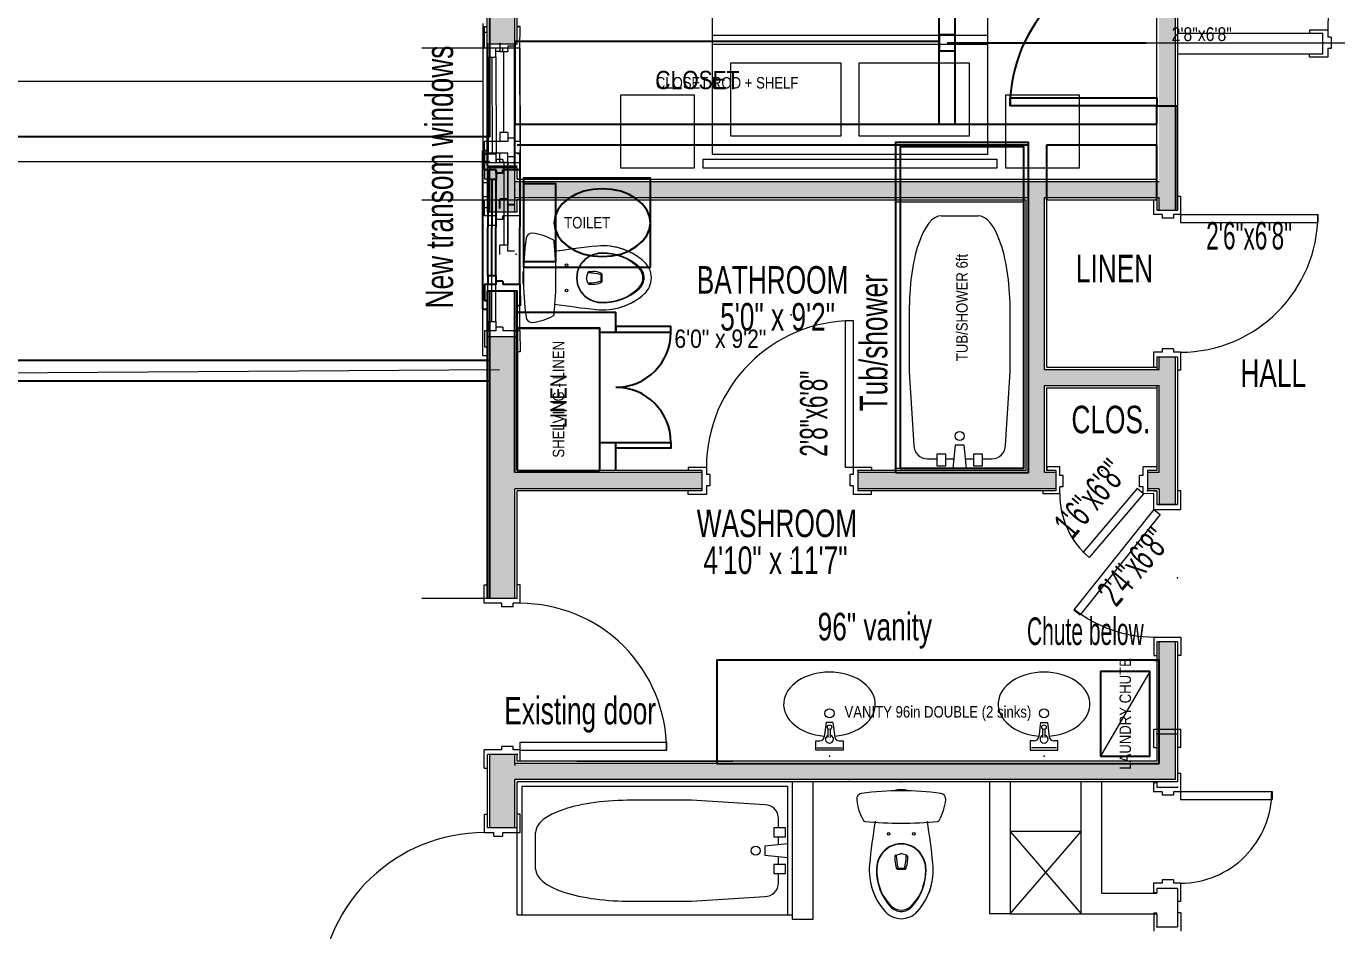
# Model space of a CAD drawing. Extents: x -864 to 864, y -576 to 576.
# Drawn here: x -292.4 to -6.5, y -123.5 to 73.7 of the extents above; entities that cross this region are included whole.
import ezdxf
from ezdxf.enums import TextEntityAlignment as Align

# ---------------------------------------------------------------- set-up
doc = ezdxf.new("R2010")
doc.units = 0
doc.header["$MEASUREMENT"] = 0
for name, color, linetype in [('1.2BEAM-FLUSH', 7, 'Continuous'), ('1.2CASEWORK', 30, 'Continuous'), ('1.2COLUMNS', 6, 'Continuous'), ('1.2DEMO', 3, 'Continuous'), ('1.2DOORS', 1, 'Continuous'), ('1.2FILL', 7, 'Continuous'), ('1.2FIXTURES', 5, 'Continuous'), ('1.2FLOOR-LEVELS', 30, 'Continuous'), ('1.2NOTES', 3, 'Continuous'), ('1.2OBJNAMES', 2, 'Continuous'), ('1.2REV2-REMOVED', 8, 'Continuous'), ('1.2RMNAMES', 3, 'Continuous'), ('1.2ROOF', 8, 'Continuous'), ('1.2WALLS', 1, 'Continuous'), ('1.2WINDOWS', 3, 'Continuous')]:
    doc.layers.add(name, color=color, linetype=linetype)
doc.styles.add('DCADTXTSTYLE1', font='ARIAL NARROW')
doc.styles.add('DCADTXTSTYLE27', font='ARIAL NARROW')
doc.styles.add('DCADTXTSTYLE31', font='ARIAL NARROW')
doc.styles.add('DCADTXTSTYLE44', font='ARIAL NARROW')
doc.styles.add('DCADTXTSTYLE52', font='ARIAL NARROW')
doc.styles.add('DCADTXTSTYLE55', font='ARIAL NARROW')
doc.styles.add('DCADTXTSTYLE59', font='ARIAL NARROW')
doc.styles.add('DCADTXTSTYLE61', font='ARIAL NARROW')
doc.styles.add('DCADTXTSTYLE62', font='ARIAL NARROW')
doc.styles.add('DCADTXTSTYLE63', font='ARIAL NARROW')
doc.styles.add('DCADTXTSTYLE64', font='ARIAL NARROW')
doc.styles.add('DCADTXTSTYLE65', font='ARIAL NARROW')
doc.styles.add('DCADTXTSTYLE66', font='ARIAL NARROW')
doc.styles.add('DCADTXTSTYLE67', font='ARIAL NARROW')
doc.styles.add('DCADTXTSTYLE68', font='ARIAL NARROW')
doc.styles.add('DCADTXTSTYLE69', font='ARIAL NARROW')
doc.styles.add('DCADTXTSTYLE75', font='ARIAL NARROW')

msp = doc.modelspace()

# ---------------------------------------------------------------- hatches: boundary and pattern name
at = {"layer": '1.2FILL', "linetype": 'Continuous', "lineweight": 0, "ltscale": 12}
for points in [[(-41.8, 71.72), (-41.8, 79.11), (-185.8, 82.97), (-185.8, 145.22), (-191.3, 145.22), (-191.33, 69.84), (-185.83, 69.84), (-185.8, 79.11), (-191.3, 79.11), (-191.3, 83.44), (-185.8, 83.44), (-185.8, 82.97), (-45.3, 79.11), (-45.3, 39.9), (-41.8, 39.9), (-41.8, -4.6), (-45.3, -4.6), (-45.3, -23.6), (-41.8, -23.6), (-41.8, 68.22), (-41.8, 71.72)], [(-185.8, 39.9), (-185.8, 42.93), (-191.3, 42.82), (-191.3, 33.22), (-185.8, 33.22), (-185.8, 36.4), (-73.8, 36.4), (-73.8, -23.6), (-111.03, -23.6), (-111.03, -27.1), (-67.8, -27.1), (-67.8, -23.6), (-70.3, -23.6), (-70.3, -4.6), (-45.3, -4.6), (-41.8, -4.6), (-41.8, 1.65), (-45.3, 1.65), (-45.3, -1.1), (-70.3, -1.1), (-70.3, 36.4), (-45.3, 36.4), (-45.3, 33.65), (-41.8, 33.65), (-41.8, 39.9), (-45.3, 39.9)], [(-185.8, 0.55), (-185.8, 5.98), (-191.3, 5.98), (-191.3, 0.55)], [(-145.03, -27.1), (-145.03, -23.6), (-185.8, -23.6), (-185.8, -27.1)]]:
    msp.add_hatch(color=7, dxfattribs=at).paths.add_polyline_path(points, flags=0)
at = {"layer": '1.2FILL', "linetype": 'Continuous', "lineweight": 0, "ltscale": 8}
for points in [[(-184.05, 9.23), (-184.05, 5.73)], [(-185.8, -87.03), (-185.8, 0.55), (-191.3, 0.55), (-191.3, -3.24), (-191.3, -51.03), (-185.8, -51.03), (-185.8, -85.03), (-191.3, -85.03), (-191.3, -201.72), (-191.3, -286.28), (-174.8, -286.28), (-174.8, -280.78), (-185.8, -280.78), (-185.8, -256.78), (-185.8, -159.78), (-136, -159.78), (-136, -156.28), (-185.8, -156.28), (-185.8, -143.78), (-191.3, -143.78), (-191.3, -96.27), (-185.8, -96.27), (-185.8, -90.53), (-122.3, -90.53), (-118.8, -90.53), (-81.8, -90.53), (-78.3, -90.53), (-61.8, -90.53), (-61.8, -90.53), (-58.3, -90.53), (-58.3, -87.03), (-45.8, -87.03), (-58.3, -87.03), (-58.3, -90.53), (-45.3, -90.53), (-45.3, -90.53), (-41.8, -90.53), (-41.8, -80.51), (-45.3, -80.51), (-45.3, -87.03), (-132.84, -87.03), (-132.84, -90.53), (-132.84, -87.03)], [(-41.8, -23.6), (-45.3, -23.6), (-47.8, -23.6), (-47.8, -27.1), (-45.3, -27.06), (-45.3, -30.53), (-41.8, -30.53)], [(-41.8, -60.52), (-45.3, -60.52), (-45.3, -80.51), (-41.8, -80.51)], [(-191.3, -96.27), (-185.8, -96.27), (-185.8, -101.03), (-191.3, -101.03)]]:
    msp.add_hatch(color=7, dxfattribs=at).paths.add_polyline_path(points, flags=0)

# ---------------------------------------------------------------- linework, layer by layer
at = {"layer": '1.2BEAM-FLUSH', "color": 7, "linetype": 'Continuous', "lineweight": 0, "ltscale": 12}
msp.add_line((-48.14, 70.11), (98.78, 70.11), dxfattribs=at)
at = {"layer": '1.2BEAM-FLUSH'}
msp.add_lwpolyline([(-91.5, 70.1), (-48.1, 70.1)], dxfattribs=at)
at = {"layer": '1.2CASEWORK', "color": 7, "linetype": 'Continuous', "lineweight": 0, "ltscale": 4}
msp.add_line((-47.3, -66.99), (-58.08, -85.43), dxfattribs=at)
at = {"layer": '1.2CASEWORK'}
for points in [[(-185.8, 52.4), (-93.25, 52.4), (-93.25, 70.4), (-185.8, 70.4)], [(-185.3, -23.1), (-167.3, -23.1), (-167.3, 7.9), (-185.3, 7.9)]]:
    msp.add_lwpolyline(points, close=True, dxfattribs=at)
at = {"layer": '1.2CASEWORK', "color": 7, "linetype": 'Continuous', "lineweight": 0, "ltscale": 4}
msp.add_lwpolyline([(-58.08, -85.43), (-47.3, -85.43), (-47.3, -66.99), (-58.08, -66.99)], close=True, dxfattribs=at)
at = {"layer": '1.2COLUMNS'}
msp.add_lwpolyline([(-93.25, 68.35), (-89.75, 68.35), (-89.75, 71.85), (-93.25, 71.85)], close=True, dxfattribs=at)
at = {"layer": '1.2DEMO', "color": 11, "linetype": 'Continuous', "lineweight": 0, "ltscale": 2}
for p, q in [((-41.3, 72.22), (-9.59, 72.22)), ((-8.53, 72.85), (-12.53, 72.85)), ((-12.53, 72.85), (-12.53, 72.22)), ((-9.59, 67.72), (-9.59, 72.22)), ((-8.53, 72.85), (-8.53, 71.35)), ((-7.78, 71.35), (-8.53, 71.35)), ((-8.53, 68.85), (-8.53, 66.97)), ((-7.78, 68.85), (-8.53, 68.85)), ((-7.78, 71.35), (-7.78, 68.85)), ((-41.3, 67.72), (-9.59, 67.72)), ((-12.53, 66.97), (-12.53, 67.6)), ((-8.53, 66.97), (-12.53, 66.97)), ((-45.8, 1.65), (-45.8, -1.1)), ((-41.3, 1.65), (-41.3, -30.53)), ((-45.8, -4.6), (-45.8, -23.1)), ((-46.42, -27.6), (-45.8, -27.6)), ((-45.8, -27.6), (-45.8, -30.53)), ((-45.8, -30.53), (-41.3, -30.53)), ((-46.42, -83.53), (-46.42, -79.53)), ((-46.42, -79.53), (-40.55, -79.53)), ((-40.55, -83.53), (-40.55, -79.53)), ((-45.8, -80.53), (-41.3, -80.53)), ((-46.42, -83.53), (-45.8, -83.53)), ((-40.55, -83.53), (-41.17, -83.53)), ((-172.3, -86.53), (-138.3, -86.53)), ((-125.3, -91.03), (-185.3, -91.03)), ((-185.3, -101.03), (-185.3, -91.03)), ((-125.3, -91.03), (-125.3, -121.03)), ((-125.3, -91.03), (-125.3, -120.03)), ((-120.8, -91.03), (-120.8, -121.03)), ((-82.3, -91.03), (-82.3, -119.81)), ((-77.8, -91.03), (-77.8, -119.81)), ((-62.3, -119.81), (-62.3, -91.03)), ((-57.8, -115.31), (-57.8, -91.03)), ((-46.55, -91.17), (-46.55, -93.17)), ((-46.55, -91.17), (-45.92, -91.17)), ((-45.8, -91.03), (-45.8, -92.17)), ((-40.67, -89.17), (-41.3, -89.17)), ((-40.67, -89.17), (-40.67, -93.17)), ((-126.3, -92.03), (-184.3, -92.03)), ((-184.3, -92.03), (-184.3, -120.03)), ((-126.3, -120.03), (-126.3, -92.03)), ((-44.67, -93.17), (-46.55, -93.17)), ((-45.8, -92.17), (-41.3, -92.17)), ((-44.67, -93.17), (-44.67, -93.92)), ((-42.17, -93.92), (-44.67, -93.92)), ((-40.67, -93.17), (-42.17, -93.17)), ((-42.17, -93.17), (-42.17, -93.92)), ((-40.67, -93.11), (-20.67, -93.11)), ((-40.67, -93.11), (-40.67, -94.86)), ((-20.67, -93.11), (-20.67, -94.86)), ((-147.3, -95.03), (-160.3, -95.03)), ((-131.3, -96.03), (-147.3, -95.03)), ((-40.67, -94.86), (-20.67, -94.86)), ((-128.3, -101.03), (-128.3, -99.03)), ((-185.3, -120.03), (-185.3, -101.03)), ((-181.3, -110.03), (-181.3, -102.03)), ((-126.8, -101.03), (-129.3, -101.03)), ((-129.3, -101.03), (-129.3, -103.03)), ((-126.8, -103.03), (-126.8, -101.03)), ((-62.3, -101.81), (-77.8, -101.81)), ((-77.8, -101.81), (-77.79, -119.81)), ((-77.8, -101.81), (-62.3, -119.81)), ((-77.79, -119.81), (-62.3, -101.81)), ((-62.3, -119.81), (-62.3, -101.81)), ((-126.3, -104.53), (-131.3, -105.03)), ((-131.3, -105.03), (-131.3, -107.03)), ((-129.3, -103.03), (-126.8, -103.03)), ((-128.3, -104.73), (-128.3, -103.03)), ((-131.3, -107.03), (-126.3, -107.53)), ((-128.3, -109.03), (-128.3, -107.33)), ((-102.93, -107.27), (-102.93, -108.14)), ((-102.69, -106.97), (-101.7, -106.7)), ((-100.4, -106.97), (-101.4, -106.7)), ((-100.17, -107.27), (-100.17, -108.14)), ((-126.8, -109.03), (-129.3, -109.03)), ((-129.3, -109.03), (-129.3, -111.03)), ((-129.3, -111.03), (-126.8, -111.03)), ((-128.3, -113.03), (-128.3, -111.03)), ((-126.8, -111.03), (-126.8, -109.03)), ((-102.4, -110.03), (-100.69, -110.03)), ((-102.25, -109.83), (-100.85, -109.83)), ((-46.55, -113.11), (-46.55, -115.11)), ((-44.67, -113.11), (-46.55, -113.11)), ((-45.8, -114.17), (-41.3, -114.17)), ((-45.8, -114.17), (-45.8, -115.31)), ((-44.67, -112.36), (-44.67, -113.11)), ((-42.17, -112.36), (-44.67, -112.36)), ((-42.17, -112.36), (-42.17, -113.11)), ((-40.67, -113.11), (-42.17, -113.11)), ((-41.3, -114.17), (-41.3, -122.59)), ((-40.67, -113.11), (-40.67, -117.11)), ((-160.3, -117.03), (-147.3, -117.03)), ((-147.3, -117.03), (-131.3, -116.03)), ((-57.8, -115.31), (-45.8, -115.31)), ((-46.55, -115.11), (-45.92, -115.11)), ((-40.67, -117.11), (-41.3, -117.11)), ((-185.3, -120.03), (-125.3, -120.03)), ((-77.8, -119.81), (-82.3, -119.81)), ((-77.8, -119.81), (-62.3, -119.81)), ((-62.3, -119.81), (-45.8, -119.81)), ((-46.42, -119.59), (-46.42, -123.59)), ((-46.42, -119.59), (-45.8, -119.59)), ((-45.8, -119.81), (-45.8, -122.59)), ((-40.55, -119.59), (-41.17, -119.59)), ((-40.55, -119.59), (-40.55, -123.59)), ((-120.8, -121.03), (-125.3, -121.03)), ((-45.8, -122.59), (-41.3, -122.59))]:
    msp.add_line(p, q, dxfattribs=at)
for centre, radius in [((-104.3, -102.35), 0.276), ((-104.3, -102.35), 0.276), ((-98.79, -102.35), 0.276), ((-98.79, -102.35), 0.276), ((-133.3, -106.03), 1)]:
    msp.add_circle(centre, radius, dxfattribs=at)
for centre, radius, start, end in [((23.41, 72.85), 31.94, 89.8972, 180), ((-110.01, -94.78), 1.26, 97.8817, 186.4559), ((-101.55, -155.93), 62.99, 82.1189, 97.8811), ((-102.24, -94.75), 1.97, 90.5161, 114.1097), ((-101.55, -171.25), 78.47, 89.4839, 90.5161), ((-100.86, -94.75), 1.97, 65.8903, 89.4839), ((-93.08, -94.78), 1.26, 353.5441, 442.1201), ((-40.68, -93.15), 19.95, 270.0309, 360.1336), ((-131.3, -99.03), 3, 0, 90), ((-99.53, -93.6), 11.81, 186.4554, 209.4775), ((-103.57, -93.6), 11.81, 330.5225, 353.5446), ((-109.43, -99.2), 0.433, 209.4781, 264.2189), ((-99.53, -93.6), 11.81, 209.4775, 210.5707), ((-101.55, -21.29), 78.74, 264.0592, 264.2206), ((-101.55, -21.29), 78.74, 264.2206, 270), ((87.28, -129.73), 196.85, 171.2017, 173.9763), ((-101.55, -21.29), 78.74, 270, 275.7794), ((-290.37, -129.73), 196.85, 6.1133, 8.7983), ((-93.66, -99.2), 0.433, 275.7811, 330.5219), ((-101.55, -21.29), 78.74, 275.7794, 275.9408), ((-103.57, -93.6), 11.81, 329.4293, 330.5225), ((-101.55, -109.83), 5.32, 33.5054, 146.4946), ((-101.55, -109.83), 5.24, 33.5054, 146.4946), ((-101.06, -110.16), 5.91, 146.4946, 179.4488), ((-101.06, -110.16), 5.83, 146.4946, 179.4488), ((-102.61, -107.27), 0.315, 105, 180), ((-98.2, -108.14), 4.72, 180, 201.9348), ((-92.79, -107.07), 9.84, 180, 196.2602), ((-101.55, -107.27), 0.591, 75, 105), ((-110.31, -107.07), 9.84, 343.7398, 360), ((-104.89, -108.14), 4.72, 338.0652, 360), ((-100.49, -107.27), 0.315, 0, 75), ((-102.04, -110.16), 5.83, 0.5512, 33.5054), ((-102.04, -110.16), 5.91, 0.5512, 33.5054), ((-94.95, -110.22), 13.58, 175.1848, 221.8886), ((-94.95, -110.22), 12.01, 179.4488, 221.8886), ((-94.95, -110.22), 11.93, 179.4488, 198.0974), ((-102.4, -109.83), 0.197, 201.9348, 270), ((-102.25, -109.71), 0.118, 195.081, 270), ((-100.85, -109.71), 0.118, 270, 344.919), ((-100.69, -109.83), 0.197, 270, 338.0652), ((-108.14, -110.22), 12.01, 318.1114, 360.5512), ((-108.14, -110.22), 13.58, 318.1114, 366.1133), ((-108.14, -110.22), 11.93, 341.9026, 360.5512), ((-131.3, -113.03), 3, 270, 360), ((-94.95, -110.22), 13.58, 187.231, 221.9948), ((-96.56, -110.74), 10.24, 198.0974, 226.8058), ((-106.53, -110.74), 10.24, 313.1942, 341.9026), ((-108.14, -110.22), 13.58, 318.1114, 353.9005), ((-101.55, -116.13), 4.72, 222.1939, 318.1113), ((-101.55, -116.13), 4.72, 222.1939, 318.1113), ((-101.55, -116.13), 3.15, 221.9318, 318.0538), ((-101.55, -116.05), 2.95, 226.8058, 313.1942)]:
    msp.add_arc(centre, radius, start, end, dxfattribs=at)
for centre, major_axis, start_param, end_param in [((-160.8, -102.03), (20.5, 0), 1.546413, 3.141593), ((-160.8, -110.03), (-20.5, 0), 0, 1.595179)]:
    msp.add_ellipse(centre, major_axis=major_axis, ratio=0.341463, start_param=start_param, end_param=end_param, dxfattribs=at)
for p in [(-45.8, -80.53), (-112.96, -90.97), (-101.55, -91.03), (-41.3, -92.17), (-45.8, -122.59)]:
    msp.add_point(p, dxfattribs=at)
at = {"layer": '1.2DOORS', "color": 3, "linetype": 'Continuous', "lineweight": 0, "ltscale": 24}
for p, q in [((-46.55, 35.9), (-46.55, 32.65)), ((-40.67, 36.59), (-40.67, 32.65)), ((-44.67, 32.65), (-46.55, 32.65)), ((-44.67, 32.65), (-44.67, 31.9)), ((-42.17, 31.9), (-44.67, 31.9)), ((-40.67, 32.65), (-42.17, 32.65)), ((-42.17, 32.65), (-42.17, 31.9)), ((-40.67, 32.71), (-10.67, 32.71)), ((-40.67, 32.71), (-40.67, 30.96)), ((-10.67, 32.71), (-10.67, 30.96)), ((-40.67, 30.96), (-10.67, 30.96)), ((-113.72, -22.47), (-113.72, 9.53)), ((-111.97, 9.53), (-113.72, 9.53)), ((-111.97, -22.47), (-111.97, 9.53)), ((-44.67, 3.4), (-44.67, 2.65)), ((-42.17, 3.4), (-44.67, 3.4)), ((-42.17, 3.4), (-42.17, 2.65)), ((-46.55, 2.65), (-46.55, -0.6)), ((-44.67, 2.65), (-46.55, 2.65)), ((-40.67, 2.65), (-42.17, 2.65)), ((-40.67, 2.65), (-40.67, -1.29)), ((-144.03, -22.47), (-148.03, -22.47)), ((-144.03, -22.47), (-144.03, -23.97)), ((-111.97, -22.47), (-113.72, -22.47)), ((-108.03, -22.47), (-112.03, -22.47)), ((-112.03, -22.47), (-112.03, -23.97)), ((-66.99, -22.35), (-69.8, -22.35)), ((-66.99, -24.22), (-66.99, -22.35)), ((-45.8, -22.35), (-48.8, -22.35)), ((-48.8, -24.22), (-48.8, -22.35)), ((-143.28, -23.97), (-144.03, -23.97)), ((-143.28, -23.97), (-143.28, -26.47)), ((-112.03, -23.97), (-112.78, -23.97)), ((-112.78, -23.97), (-112.78, -26.47)), ((-66.24, -24.22), (-66.99, -24.22)), ((-66.24, -26.72), (-66.24, -24.22)), ((-48.8, -24.22), (-49.55, -24.22)), ((-49.55, -26.72), (-49.55, -24.22)), ((-144.03, -28.35), (-148.03, -28.35)), ((-144.03, -26.47), (-144.03, -28.35)), ((-143.28, -26.47), (-144.03, -26.47)), ((-112.03, -26.47), (-112.78, -26.47)), ((-112.03, -26.47), (-112.03, -28.35)), ((-108.03, -28.35), (-112.03, -28.35)), ((-66.99, -28.22), (-70.6, -28.22)), ((-66.99, -28.22), (-66.99, -26.72)), ((-66.24, -26.72), (-66.99, -26.72)), ((-50.07, -27.09), (-61.9, -40.96)), ((-48.74, -28.22), (-60.57, -42.1)), ((-48.74, -28.22), (-50.07, -27.09)), ((-48.8, -26.72), (-49.55, -26.72)), ((-48.8, -28.22), (-48.8, -26.72)), ((-46.42, -28.23), (-48.78, -28.18)), ((-60.57, -42.1), (-61.9, -40.96)), ((-60.57, -42.1), (-61.9, -40.96)), ((-192.55, -52.08), (-192.55, -48.08)), ((-184.67, -52.08), (-184.67, -48.08)), ((-188.67, -52.08), (-192.55, -52.08)), ((-188.67, -52.83), (-188.67, -52.08)), ((-186.17, -52.83), (-188.67, -52.83)), ((-184.67, -52.08), (-186.17, -52.08)), ((-186.17, -52.83), (-186.17, -52.08)), ((-184.67, -82.33), (-152.67, -82.33)), ((-184.67, -84.08), (-184.67, -82.33)), ((-152.67, -84.08), (-152.67, -82.33)), ((-192.55, -88.03), (-192.55, -84.03)), ((-188.67, -84.03), (-192.55, -84.03)), ((-188.67, -84.03), (-188.67, -83.28)), ((-186.17, -83.28), (-188.67, -83.28)), ((-186.17, -84.03), (-186.17, -83.28)), ((-184.67, -84.03), (-186.17, -84.03)), ((-184.67, -86.53), (-184.67, -84.03)), ((-184.67, -84.08), (-152.67, -84.08)), ((-192.42, -102.08), (-192.42, -98.08)), ((-184.67, -102.08), (-184.67, -98.08)), ((-192.42, -102.08), (-190.42, -102.08)), ((-190.42, -102.83), (-190.42, -102.08)), ((-190.42, -102.83), (-188.42, -102.83)), ((-188.42, -102.08), (-184.67, -102.08)), ((-188.42, -102.83), (-188.42, -102.08))]:
    msp.add_line(p, q, dxfattribs=at)
at = {"layer": '1.2DOORS', "color": 3, "linetype": 'Continuous', "lineweight": 0, "ltscale": 12}
for p, q in [((-46.55, 35.9), (-45.92, 35.9)), ((-40.67, 36.59), (-41.3, 36.59)), ((-46.55, -0.6), (-45.92, -0.6)), ((-40.67, -1.29), (-41.3, -1.29)), ((-148.03, -22.47), (-148.03, -23.1)), ((-108.03, -22.47), (-108.03, -23.1)), ((-69.8, -22.35), (-69.8, -22.97)), ((-45.8, -22.35), (-45.8, -22.97)), ((-148.03, -28.35), (-148.03, -27.72)), ((-108.03, -28.35), (-108.03, -27.72)), ((-70.6, -28.22), (-70.6, -27.6)), ((-192.55, -48.08), (-191.92, -48.08)), ((-184.67, -48.08), (-185.3, -48.08)), ((-192.55, -88.03), (-191.92, -88.03)), ((-184.67, -86.53), (-185.3, -86.53)), ((-192.42, -98.08), (-191.8, -98.08)), ((-184.67, -98.08), (-185.3, -98.08))]:
    msp.add_line(p, q, dxfattribs=at)
at = {"layer": '1.2DOORS', "color": 3, "linetype": 'Continuous', "lineweight": 0, "ltscale": 2}
for p, q in [((-46.42, -31.6), (-46.42, -28.23)), ((-40.55, -27.6), (-41.17, -27.6)), ((-40.55, -31.6), (-40.55, -27.6)), ((-46.42, -31.6), (-63.9, -53.48)), ((-45.06, -32.69), (-62.53, -54.57)), ((-46.42, -31.6), (-40.55, -31.6)), ((-46.42, -31.6), (-45.06, -32.69)), ((-63.9, -53.48), (-62.53, -54.57)), ((-46.42, -59.45), (-46.42, -63.45)), ((-46.42, -59.45), (-40.55, -59.45)), ((-40.55, -59.45), (-40.55, -63.45)), ((-46.42, -63.45), (-45.8, -63.45)), ((-46.42, -64.53), (-45.8, -64.53)), ((-40.55, -63.45), (-41.17, -63.45))]:
    msp.add_line(p, q, dxfattribs=at)
at = {"layer": '1.2DOORS'}
for points in [[(-45.8, 56.4), (-77.8, 56.4), (-77.8, 58.15), (-45.8, 58.15)], [(-163.8, 7), (-151.8, 7), (-151.8, 8.25), (-163.8, 8.25)], [(-163.8, -17), (-151.8, -17), (-151.8, -18.25), (-163.8, -18.25)]]:
    msp.add_lwpolyline(points, close=True, dxfattribs=at)
for centre, radius, start, end in [((-45.8, 56.4), 32, 90, 180), ((-163.8, 7), 12, 270, 360), ((-163.8, -17), 12, 0, 90)]:
    msp.add_arc(centre, radius, start, end, dxfattribs=at)
at = {"layer": '1.2DOORS', "color": 1, "linetype": 'Continuous', "lineweight": 0}
for centre, radius, start, end in [((-40.67, 32.65), 30, 270, 360), ((-112.03, -22.47), 32, 90, 180), ((-48.8, -28.22), 18.19, 180, 229.5464), ((-184.67, -84.03), 31.94, 359.8972, 450)]:
    msp.add_arc(centre, radius, start, end, dxfattribs=at)
at = {"layer": '1.2DOORS', "color": 1, "linetype": 'Continuous', "lineweight": 0, "ltscale": 4}
msp.add_arc((-46.42, -31.6), 27.85, 231.378, 270, dxfattribs=at)
at = {"layer": '1.2DOORS', "color": 1, "linetype": 'Continuous', "lineweight": 0, "ltscale": 24}
msp.add_arc((-192.42, -138.08), 36, 90, 177.2168, dxfattribs=at)
at = {"layer": '1.2DOORS', "color": 51, "linetype": 'Continuous', "lineweight": 0, "ltscale": 12}
for p in [(-41.3, 33.65), (-111.03, -23.1), (-47.8, -27.6), (-185.3, -85.03)]:
    msp.add_point(p, dxfattribs=at)
at = {"layer": '1.2FILL', "color": 51, "linetype": 'Continuous', "lineweight": 0, "ltscale": 8}
for p, q in [((-185.3, 68.97), (-206.12, 68.97)), ((-185.3, 35.82), (-206.12, 35.82)), ((-185.3, -51.03), (-206.12, -51.03))]:
    msp.add_line(p, q, dxfattribs=at)
at = {"layer": '1.2FIXTURES', "color": 3, "linetype": 'Continuous', "lineweight": 0, "ltscale": 2}
for p, q in [((-143.88, 21.38), (-143.88, 20.38)), ((-143.88, -31.69), (-143.88, -32.69))]:
    msp.add_line(p, q, dxfattribs=at)
at = {"layer": '1.2FIXTURES', "color": 3, "linetype": 'Continuous', "lineweight": 0, "ltscale": 24}
for p, q in [((-45.8, -64.53), (-141.8, -64.53)), ((-141.8, -64.53), (-141.8, -86.53))]:
    msp.add_line(p, q, dxfattribs=at)
at = {"layer": '1.2FIXTURES', "color": 1, "linetype": 'Continuous', "lineweight": 0, "ltscale": 2}
for p, q in [((-45.8, -68.53), (-45.8, -86.53)), ((-45.8, -86.53), (-78.77, -86.53))]:
    msp.add_line(p, q, dxfattribs=at)
at = {"layer": '1.2FIXTURES', "color": 1, "linetype": 'Continuous', "lineweight": 0, "ltscale": 4}
for p, q in [((-117.95, -78.09), (-118.34, -81.21)), ((-116.45, -78.09), (-117.95, -78.09)), ((-117.45, -81.34), (-117.45, -79.59)), ((-116.95, -81.34), (-116.95, -79.59)), ((-116.45, -78.09), (-116.06, -81.21)), ((-71.15, -78.09), (-71.54, -81.21)), ((-71.15, -78.09), (-69.65, -78.09)), ((-70.65, -81.34), (-70.65, -79.59)), ((-70.15, -81.34), (-70.15, -79.59)), ((-69.65, -78.09), (-69.26, -81.21)), ((-120.2, -84.09), (-120.2, -82.09)), ((-120.2, -82.09), (-119.33, -82.09)), ((-115.07, -82.09), (-114.2, -82.09)), ((-114.2, -82.09), (-114.2, -84.09)), ((-72.53, -82.09), (-73.4, -82.09)), ((-73.4, -82.09), (-73.4, -84.09)), ((-67.4, -82.09), (-68.27, -82.09)), ((-67.4, -84.09), (-67.4, -82.09)), ((-114.2, -84.09), (-120.2, -84.09)), ((-119.95, -83.59), (-114.45, -83.59)), ((-73.4, -84.09), (-67.4, -84.09)), ((-67.65, -83.59), (-73.15, -83.59))]:
    msp.add_line(p, q, dxfattribs=at)
at = {"layer": '1.2FIXTURES'}
for points in [[(-102.8, -23.6), (-73.8, -23.6), (-73.8, 48.4), (-102.8, 48.4)], [(-101.8, -22.6), (-74.8, -22.6), (-74.8, 47.4), (-101.8, 47.4)], [(-183.9, 22.4), (-176.9, 22.4), (-176.9, 39.4), (-183.9, 39.4)], [(-156.25, 30.9), (-156.45, 32.34), (-157.05, 33.73), (-158.02, 35.01), (-159.33, 36.13), (-160.92, 37.05), (-162.73, 37.74), (-164.7, 38.16), (-166.75, 38.3), (-168.8, 38.16), (-170.77, 37.74), (-172.58, 37.05), (-174.17, 36.13), (-175.48, 35.01), (-176.45, 33.73), (-177.05, 32.34), (-177.25, 30.9), (-177.05, 29.46), (-176.45, 28.07), (-175.48, 26.79), (-174.17, 25.67), (-172.58, 24.75), (-170.77, 24.06), (-168.8, 23.64), (-166.75, 23.5), (-164.7, 23.64), (-162.73, 24.06), (-160.92, 24.75), (-159.33, 25.67), (-158.02, 26.79), (-157.05, 28.07), (-156.45, 29.46)]]:
    msp.add_lwpolyline(points, close=True, dxfattribs=at)
at = {"layer": '1.2FIXTURES', "color": 1, "linetype": 'Continuous', "lineweight": 0, "ltscale": 4}
for centre, radius in [((-117.2, -76.09), 1), ((-70.4, -76.09), 1), ((-117.2, -79.09), 0.5), ((-70.4, -79.09), 0.5)]:
    msp.add_circle(centre, radius, dxfattribs=at)
for centre, radius, start, end in [((-119.33, -81.09), 1, 270, 352.8756), ((-117.2, -81.71), 0.875, 106.6015, 433.3986), ((-115.07, -81.09), 1, 187.1244, 270), ((-72.53, -81.09), 1, 270, 352.8756), ((-70.4, -81.71), 0.875, 106.6014, 433.3985), ((-68.27, -81.09), 1, 187.1244, 270)]:
    msp.add_arc(centre, radius, start, end, dxfattribs=at)
for centre, major_axis, start_param, end_param in [((-117.2, -74.09), (-10, 0), 1.682397, 7.742381), ((-70.4, -74.09), (10, 0), 4.82399, 10.883973)]:
    msp.add_ellipse(centre, major_axis=major_axis, ratio=0.7, start_param=start_param, end_param=end_param, dxfattribs=at)
at = {"layer": '1.2FIXTURES', "color": 7, "linetype": 'Continuous', "lineweight": 0, "ltscale": 2}
for p in [(-125.58, 10.78), (-125.58, -42.29)]:
    msp.add_point(p, dxfattribs=at)
at = {"layer": '1.2FIXTURES', "color": 1, "linetype": 'Continuous', "lineweight": 0, "ltscale": 2}
for p in [(-117.2, -85.44), (-70.4, -85.44)]:
    msp.add_point(p, dxfattribs=at)
at = {"layer": '1.2FLOOR-LEVELS'}
msp.add_lwpolyline([(-743.3, 49.72), (-191.31, 49.72), (-191.31, 49.72), (-191.31, 49.72), (-191.31, 49.72), (-191.31, 49.72), (-191.31, 49.72), (-191.3, 49.72), (-191.3, 49.72), (-191.3, 49.72), (-191.3, 49.72), (-191.3, 49.72), (-191.3, 49.73), (-191.3, 49.73), (-191.3, 49.73), (-191.3, 49.73), (-191.3, 49.73), (-191.3, 49.73), (-191.3, 229.72), (-191.3, 229.72), (-191.3, 229.72), (216.7, 229.72)], dxfattribs=at)
at = {"layer": '1.2NOTES', "color": 7, "linetype": 'Continuous', "lineweight": 0, "ltscale": 4}
for p, q in [((-743.3, 49.72), (-191.3, 49.72)), ((-737.8, 44.22), (-191.3, 44.22))]:
    msp.add_line(p, q, dxfattribs=at)
at = {"layer": '1.2NOTES', "color": 1, "linetype": 'Continuous', "lineweight": 0, "ltscale": 0.09375}
msp.add_line((-489.32, -3.24), (-189.19, -1.08), dxfattribs=at)
at = {"layer": '1.2OBJNAMES'}
for points in [[(-185.8, 52.4), (-93.25, 52.4), (-93.25, 70.4), (-185.8, 70.4)], [(-102.8, -23.6), (-73.8, -23.6), (-73.8, 48.4), (-102.8, 48.4)], [(-183.9, 21.2), (-156.2, 21.2), (-156.2, 40.6), (-183.9, 40.6)], [(-185.3, -23.1), (-167.3, -23.1), (-167.3, 7.9), (-185.3, 7.9)], [(-45.3, -87), (-45.3, -64.5), (-141.8, -64.5), (-141.8, -87)], [(-58.08, -85.43), (-47.3, -85.43), (-47.3, -66.99), (-58.08, -66.99)]]:
    msp.add_lwpolyline(points, close=True, dxfattribs=at)
at = {"layer": '1.2REV2-REMOVED', "color": 11, "linetype": 'Continuous', "lineweight": 0, "ltscale": 12}
for p, q in [((-142.73, 45.76), (-142.73, 125.76)), ((-82.73, 125.76), (-82.73, 45.76)), ((-142.73, 71.76), (-82.73, 71.76)), ((-82.73, 69.76), (-142.73, 69.76)), ((-138.73, 49.76), (-138.73, 65.76)), ((-138.73, 65.76), (-114.73, 65.76)), ((-114.73, 65.76), (-114.73, 49.76)), ((-110.73, 49.76), (-110.73, 65.76)), ((-110.73, 65.76), (-86.73, 65.76)), ((-86.73, 65.76), (-86.73, 49.76)), ((-162.73, 42.76), (-162.73, 58.76)), ((-162.73, 58.76), (-146.73, 58.76)), ((-146.73, 58.76), (-146.73, 42.76)), ((-78.73, 42.76), (-78.73, 58.76)), ((-78.73, 58.76), (-62.73, 58.76)), ((-62.73, 58.76), (-62.73, 42.76)), ((-114.73, 49.76), (-138.73, 49.76)), ((-86.73, 49.76), (-110.73, 49.76)), ((-82.73, 45.76), (-142.73, 45.76)), ((-144.73, 42.76), (-144.73, 44.76)), ((-144.73, 44.76), (-80.73, 44.76)), ((-80.73, 44.76), (-80.73, 42.76)), ((-146.73, 42.76), (-162.73, 42.76)), ((-80.73, 42.76), (-144.73, 42.76)), ((-62.73, 42.76), (-78.73, 42.76))]:
    msp.add_line(p, q, dxfattribs=at)
at = {"layer": '1.2REV2-REMOVED', "color": 5, "linetype": 'Continuous', "lineweight": 0, "ltscale": 12}
for p, q in [((-45.8, 40.4), (-45.8, 83.28)), ((-41.3, 83.28), (-41.3, 33.65)), ((-185.3, 40.4), (-185.3, 42.93)), ((-185.3, 40.4), (-45.8, 40.4)), ((-185.3, 35.9), (-74.3, 35.9)), ((-185.3, 33.22), (-185.3, 35.9)), ((-69.8, 35.9), (-45.8, 35.9)), ((-185.3, -23.1), (-185.3, 5.98))]:
    msp.add_line(p, q, dxfattribs=at)
at = {"layer": '1.2REV2-REMOVED', "color": 7, "linetype": 'Continuous', "lineweight": 0, "ltscale": 12}
for p, q in [((-41.8, 83.28), (-41.8, 33.65)), ((-192.8, 74.34), (-192.8, 39.68)), ((-184.7, 68.95), (-184.67, 43.93)), ((-191.3, 33.22), (-191.3, 42.93)), ((-185.8, 33.22), (-185.8, 42.93)), ((-185.8, 39.9), (-45.3, 39.9)), ((-192.8, 1.96), (-192.8, 36.62)), ((-185.8, 36.4), (-73.8, 36.4)), ((-70.3, 36.4), (-45.3, 36.4)), ((-184.7, 7.35), (-184.67, 32.37)), ((-191.3, -51.03), (-191.3, 5.98)), ((-185.8, -23.6), (-185.8, 5.98))]:
    msp.add_line(p, q, dxfattribs=at)
at = {"layer": '1.2REV2-REMOVED', "color": 11, "linetype": 'Continuous', "lineweight": 0, "ltscale": 2}
for p, q in [((-192.8, 74.04), (-192.8, 34.21)), ((-192.45, 68.97), (-192.42, 73.7)), ((-192.42, 73.7), (-191.8, 73.7)), ((-184.67, 73.7), (-185.3, 73.7)), ((-184.7, 68.97), (-184.67, 73.7)), ((-187.39, 68.97), (-192.45, 68.97)), ((-189.12, 70.11), (-189.12, 68.11)), ((-187.37, 69.36), (-187.39, 68.97)), ((-187.39, 68.97), (-187.37, 68.11)), ((-185.87, 69.36), (-187.37, 69.36)), ((-185.87, 69.36), (-185.89, 68.97)), ((-184.7, 68.97), (-185.89, 68.97)), ((-184.67, 48.57), (-184.7, 68.97)), ((-187.37, 68.11), (-189.12, 68.11)), ((-188.24, 50.57), (-188.24, 68.11)), ((-187.37, 50.57), (-189.12, 50.57)), ((-189.12, 50.57), (-189.12, 48.57)), ((-187.37, 50.57), (-187.37, 48.57)), ((-187.37, 49.32), (-187.37, 48.57)), ((-185.87, 49.32), (-187.37, 49.32)), ((-185.87, 49.32), (-185.87, 48.57)), ((-187.37, 48.57), (-192.42, 48.57)), ((-192.42, 46.02), (-192.42, 48.57)), ((-187.37, 46.02), (-192.42, 46.02)), ((-189.12, 44.02), (-189.12, 46.02)), ((-187.37, 44.02), (-187.37, 46.02)), ((-187.37, 45.27), (-187.37, 46.02)), ((-184.67, 48.57), (-185.87, 48.57)), ((-184.67, 46.02), (-185.87, 46.02)), ((-185.87, 45.27), (-185.87, 46.02)), ((-184.67, 48.57), (-184.67, 46.82)), ((-184.67, 46.02), (-184.67, 46.77)), ((-184.67, 46.02), (-184.67, 43.93)), ((-192.42, 43.93), (-192.42, 40.43)), ((-187.37, 43.93), (-192.42, 43.93)), ((-187.37, 44.02), (-189.12, 44.02)), ((-188.24, 44.02), (-188.24, 25.97)), ((-185.87, 45.27), (-187.37, 45.27)), ((-187.37, 43.93), (-187.37, 25.97)), ((-187.37, 24.72), (-187.37, 43.93)), ((-184.67, 43.93), (-185.87, 43.93)), ((-184.67, 43.93), (-184.67, 40.4)), ((-184.67, 40.4), (-185.3, 40.4)), ((-192.8, 34.21), (-191.8, 34.21)), ((-187.37, 25.97), (-189.12, 25.97)), ((-189.12, 23.97), (-189.12, 25.97)), ((-185.87, 24.72), (-187.37, 24.72))]:
    msp.add_line(p, q, dxfattribs=at)
at = {"layer": '1.2REV2-REMOVED', "color": 3, "linetype": 'Continuous', "lineweight": 0, "ltscale": 24}
for p, q in [((-192.45, 68.95), (-192.45, 72.45)), ((-192.45, 72.45), (-191.83, 72.45)), ((-184.67, 73.59), (-185.3, 73.59)), ((-184.7, 68.95), (-184.67, 73.59)), ((-189.95, 68.95), (-192.45, 68.95)), ((-189.95, 68.2), (-189.95, 68.95)), ((-184.7, 68.95), (-188.45, 68.95)), ((-188.45, 68.2), (-188.45, 68.95)), ((-188.45, 68.2), (-189.95, 68.2)), ((-192.42, 43.93), (-192.42, 40.43)), ((-189.92, 43.93), (-192.42, 43.93)), ((-189.92, 44.68), (-189.92, 43.93)), ((-188.42, 44.68), (-189.92, 44.68)), ((-188.42, 44.68), (-188.42, 43.93)), ((-184.67, 43.93), (-188.42, 43.93)), ((-184.67, 43.93), (-184.67, 40.4)), ((-192.42, 40.43), (-191.8, 40.43)), ((-184.67, 40.4), (-185.3, 40.4)), ((-192.42, 32.37), (-192.42, 35.87)), ((-192.42, 35.87), (-191.8, 35.87)), ((-184.67, 35.9), (-185.3, 35.9)), ((-184.67, 32.37), (-184.67, 35.9)), ((-189.92, 32.37), (-192.42, 32.37)), ((-189.92, 31.62), (-189.92, 32.37)), ((-188.42, 31.62), (-189.92, 31.62)), ((-184.67, 32.37), (-188.42, 32.37)), ((-188.42, 31.62), (-188.42, 32.37)), ((-192.45, 7.35), (-192.45, 3.85)), ((-189.95, 7.35), (-192.45, 7.35)), ((-189.95, 8.1), (-189.95, 7.35)), ((-188.45, 8.1), (-189.95, 8.1)), ((-188.45, 8.1), (-188.45, 7.35)), ((-184.7, 7.35), (-188.45, 7.35)), ((-184.7, 7.35), (-184.67, 2.71)), ((-192.45, 3.85), (-191.83, 3.85)), ((-184.67, 2.71), (-185.3, 2.71))]:
    msp.add_line(p, q, dxfattribs=at)
at = {"layer": '1.2REV2-REMOVED', "color": 1, "linetype": 'Continuous', "lineweight": 0, "ltscale": 12}
for p, q in [((-185.33, 69.84), (-191.83, 69.84)), ((-185.3, 42.82), (-191.8, 42.82)), ((-185.3, 33.22), (-191.8, 33.22)), ((-185.3, 5.98), (-191.8, 5.98))]:
    msp.add_line(p, q, dxfattribs=at)
at = {"layer": '1.2REV2-REMOVED', "color": 3, "linetype": 'Continuous', "lineweight": 0, "ltscale": 12}
for p, q in [((-191.7, 66.95), (-191.7, 68.95)), ((-189.95, 66.95), (-189.95, 68.95)), ((-191.7, 66.95), (-189.95, 66.95)), ((-190.83, 66.95), (-190.8, 45.93)), ((-191.67, 45.93), (-189.92, 45.93)), ((-191.67, 43.93), (-191.67, 45.93)), ((-189.92, 43.93), (-189.92, 45.93)), ((-191.67, 32.37), (-191.67, 30.37)), ((-189.92, 32.37), (-189.92, 30.37)), ((-191.67, 30.37), (-189.92, 30.37)), ((-190.83, 9.35), (-190.8, 30.37)), ((-191.7, 9.35), (-189.95, 9.35)), ((-191.7, 9.35), (-191.7, 7.35)), ((-189.95, 9.35), (-189.95, 7.35))]:
    msp.add_line(p, q, dxfattribs=at)
at = {"layer": '1.2REV2-REMOVED', "color": 7, "linetype": 'Continuous', "lineweight": 0, "ltscale": 24}
for p, q in [((-191.7, 66.95), (-191.67, 45.93)), ((-189.95, 66.95), (-189.92, 45.93)), ((-192.8, 39.68), (-191.8, 39.68)), ((-192.8, 36.62), (-191.8, 36.62)), ((-191.7, 9.35), (-191.67, 30.37)), ((-189.95, 9.35), (-189.92, 30.37)), ((-192.8, 1.96), (-191.8, 1.96))]:
    msp.add_line(p, q, dxfattribs=at)
at = {"layer": '1.2REV2-REMOVED', "color": 132, "linetype": 'Continuous', "lineweight": 0, "ltscale": 12}
for p, q in [((-191.8, 33.22), (-191.8, 42.93)), ((-191.8, -51.03), (-191.8, 5.98))]:
    msp.add_line(p, q, dxfattribs=at)
at = {"layer": '1.2REV2-REMOVED', "color": 3, "linetype": 'Continuous', "lineweight": 0, "ltscale": 2}
for p, q in [((-102.8, 36.4), (-73.8, 36.4)), ((-102.8, 36.4), (-102.8, -23.6)), ((-74.8, 35.4), (-102.8, 35.4)), ((-74.8, -22.6), (-74.8, 35.4)), ((-73.8, -23.6), (-73.8, 36.4)), ((-92.8, 32.4), (-84.8, 32.4)), ((-169.92, 20.02), (-170.19, 19.03)), ((-169.62, 20.25), (-168.75, 20.25)), ((-169.92, 17.73), (-170.19, 18.72)), ((-169.62, 17.5), (-168.75, 17.5)), ((-167.06, 19.57), (-167.06, 18.18)), ((-166.86, 19.73), (-166.86, 18.02)), ((-99.8, 11.4), (-99.8, -1.6)), ((-77.8, -1.6), (-77.8, 11.4)), ((-99.8, -1.6), (-98.8, -17.6)), ((-78.8, -17.6), (-77.8, -1.6)), ((-93.8, -19.6), (-93.8, -22.1)), ((-91.8, -19.6), (-93.8, -19.6)), ((-91.8, -22.1), (-91.8, -19.6)), ((-89.8, -17.6), (-90.3, -22.6)), ((-87.8, -17.6), (-89.8, -17.6)), ((-87.3, -22.6), (-87.8, -17.6)), ((-85.8, -19.6), (-85.8, -22.1)), ((-83.8, -19.6), (-85.8, -19.6)), ((-83.8, -22.1), (-83.8, -19.6)), ((-102.8, -22.6), (-74.8, -22.6)), ((-95.8, -20.6), (-93.8, -20.6)), ((-93.8, -22.1), (-91.8, -22.1)), ((-91.8, -20.6), (-90.1, -20.6)), ((-87.5, -20.6), (-85.8, -20.6)), ((-85.8, -22.1), (-83.8, -22.1)), ((-83.8, -20.6), (-81.8, -20.6)), ((-73.8, -23.6), (-102.8, -23.6))]:
    msp.add_line(p, q, dxfattribs=at)
for centre, radius in [((-174.54, 21.63), 0.276), ((-174.54, 21.63), 0.276), ((-174.54, 16.12), 0.276), ((-174.54, 16.12), 0.276), ((-88.8, -15.6), 1)]:
    msp.add_circle(centre, radius, dxfattribs=at)
for centre, radius, start, end in [((-182.11, 27.34), 1.26, 83.5441, 172.1183), ((-183.29, 16.85), 11.81, 60.5225, 83.5446), ((-120.96, 18.87), 62.99, 172.1189, 187.8811), ((-177.69, 26.76), 0.433, 5.7811, 60.5219), ((-183.29, 16.85), 11.81, 59.4293, 60.5225), ((-255.6, 18.87), 78.74, 5.7794, 5.9408), ((-147.16, -169.95), 196.85, 96.0237, 98.7983), ((-255.6, 18.87), 78.74, 0, 5.7794), ((-166.67, 12.28), 13.58, 48.1114, 94.8152), ((-166.67, 12.28), 13.58, 48.0052, 82.769), ((-167.06, 18.87), 5.32, 123.5054, 236.4946), ((-167.06, 18.87), 5.24, 123.5054, 236.4946), ((-166.73, 18.38), 5.91, 90.5512, 123.5054), ((-166.73, 18.38), 5.83, 90.5512, 123.5054), ((-166.67, 12.28), 12.01, 48.1114, 90.5512), ((-166.67, 12.28), 11.93, 71.9026, 90.5512), ((-166.15, 13.89), 10.24, 43.1942, 71.9026), ((-182.14, 19.56), 1.97, 155.8903, 179.4839), ((-169.62, 19.94), 0.315, 90, 165), ((-168.75, 15.53), 4.72, 68.0652, 90), ((-160.84, 18.87), 2.95, 316.8058, 403.1942), ((-160.76, 18.87), 3.15, 311.9462, 408.0682), ((-160.76, 18.87), 4.72, 311.8887, 407.8061), ((-160.76, 18.87), 4.72, 311.8887, 407.8061), ((-105.64, 18.87), 78.47, 179.4839, 180.5161), ((-182.14, 18.18), 1.97, 180.5161, 204.1097), ((-255.6, 18.87), 78.74, 354.2206, 360), ((-169.62, 18.87), 0.591, 165, 195), ((-169.62, 17.81), 0.315, 195, 270), ((-169.82, 10.11), 9.84, 73.7398, 90), ((-169.82, 27.63), 9.84, 270, 286.2602), ((-168.75, 22.22), 4.72, 270, 291.9348), ((-167.18, 19.57), 0.118, 0, 74.919), ((-167.18, 18.18), 0.118, 285.081, 360), ((-167.06, 19.73), 0.197, 0, 68.0652), ((-167.06, 18.02), 0.197, 291.9348, 360), ((-166.73, 19.37), 5.91, 236.4946, 269.4488), ((-166.73, 19.37), 5.83, 236.4946, 269.4488), ((-166.67, 25.47), 13.58, 263.8867, 311.8886), ((-166.67, 25.47), 12.01, 269.4488, 311.8886), ((-166.67, 25.47), 13.58, 276.0995, 311.8886), ((-166.15, 23.86), 10.24, 288.0974, 316.8058), ((-147.16, 207.7), 196.85, 261.2017, 263.8867), ((-166.67, 25.47), 11.93, 269.4488, 288.0974), ((-182.11, 10.41), 1.26, 187.8799, 276.4559), ((-183.29, 20.89), 11.81, 276.4554, 299.4775), ((-177.69, 10.99), 0.433, 299.4781, 354.2189), ((-183.29, 20.89), 11.81, 299.4775, 300.5707), ((-255.6, 18.87), 78.74, 354.0592, 354.2206), ((-95.8, -17.6), 3, 180, 270), ((-81.8, -17.6), 3, 270, 360)]:
    msp.add_arc(centre, radius, start, end, dxfattribs=at)
for centre, major_axis, start_param, end_param in [((-92.8, 11.9), (0, 20.5), 0, 1.595179), ((-84.8, 11.9), (0, -20.5), 1.546413, 3.141593)]:
    msp.add_ellipse(centre, major_axis=major_axis, ratio=0.341463, start_param=start_param, end_param=end_param, dxfattribs=at)
at = {"layer": '1.2REV2-REMOVED', "color": 11, "linetype": 'Continuous', "lineweight": 0, "ltscale": 2}
msp.add_point((-191.8, 42.93), dxfattribs=at)
at = {"layer": '1.2REV2-REMOVED', "color": 51, "linetype": 'Continuous', "lineweight": 0}
for p in [(-191.8, 42.93), (-191.8, 33.37)]:
    msp.add_point(p, dxfattribs=at)
at = {"layer": '1.2REV2-REMOVED', "color": 3, "linetype": 'Continuous', "lineweight": 0, "ltscale": 2}
msp.add_point((-185.53, 24.01), dxfattribs=at)
at = {"layer": '1.2RMNAMES'}
for points in [[(-36, 72), (-36, 72)], [(-146, 62), (-146, 62)], [(-141, 5.6), (-141, 5.6)], [(-176.3, -8), (-176.3, -8)]]:
    msp.add_lwpolyline(points, close=True, dxfattribs=at)
at = {"layer": '1.2RMNAMES', "color": 7, "linetype": 'Continuous', "lineweight": 0, "ltscale": 12}
msp.add_point((-185.8, 38.15), dxfattribs=at)
at = {"layer": '1.2ROOF', "color": 3, "linetype": 'Continuous', "lineweight": 0, "ltscale": 12}
msp.add_line((-755.3, 61.72), (-192.8, 61.72), dxfattribs=at)
at = {"layer": '1.2WALLS', "color": 132, "linetype": 'Continuous', "lineweight": 0, "ltscale": 12}
for p, q in [((-191.83, 69.84), (-191.8, 145.22)), ((-191.8, -101.03), (-191.8, -85.03))]:
    msp.add_line(p, q, dxfattribs=at)
at = {"layer": '1.2WALLS', "color": 7, "linetype": 'Continuous', "lineweight": 0, "ltscale": 12}
for p, q in [((-191.33, 69.84), (-191.3, 145.22)), ((-185.83, 69.84), (-185.8, 145.22)), ((-73.8, -23.6), (-73.8, 36.4)), ((-70.3, -1.1), (-70.3, 36.4)), ((-45.3, 33.65), (-45.3, 36.4)), ((-45.8, 33.65), (-41.3, 33.65)), ((-45.8, 1.65), (-41.3, 1.65)), ((-45.3, -1.1), (-45.3, 1.65)), ((-41.8, 1.65), (-41.8, -30.53)), ((-70.3, -1.1), (-45.3, -1.1)), ((-70.3, -23.6), (-70.3, -4.6)), ((-70.3, -4.6), (-45.3, -4.6)), ((-45.3, -23.6), (-45.3, -4.6)), ((-145.03, -23.6), (-185.8, -23.6)), ((-145.03, -23.1), (-145.03, -27.6)), ((-111.03, -23.1), (-111.03, -27.6)), ((-73.8, -23.6), (-111.03, -23.6)), ((-67.8, -23.6), (-70.3, -23.6)), ((-67.8, -23.1), (-67.8, -27.6)), ((-47.8, -23.1), (-47.8, -27.6)), ((-45.3, -23.6), (-47.8, -23.6)), ((-185.8, -51.03), (-185.8, -27.1)), ((-145.03, -27.1), (-185.8, -27.1)), ((-67.8, -27.1), (-111.03, -27.1)), ((-45.3, -27.1), (-47.8, -27.1)), ((-45.3, -27.1), (-45.3, -30.53)), ((-45.3, -30.52), (-45.3, -30.53)), ((-41.8, -30.53), (-41.8, -30.52)), ((-185.3, -51.03), (-191.8, -51.03)), ((-45.3, -87.03), (-45.3, -60.52)), ((-41.8, -60.52), (-41.8, -90.53)), ((-185.3, -85.03), (-191.8, -85.03)), ((-191.3, -101.03), (-191.3, -85.03)), ((-185.8, -87.03), (-185.8, -85.03)), ((-45.3, -87.03), (-185.8, -87.03)), ((-185.8, -101.03), (-185.8, -90.53)), ((-41.8, -90.53), (-185.8, -90.53))]:
    msp.add_line(p, q, dxfattribs=at)
at = {"layer": '1.2WALLS', "color": 5, "linetype": 'Continuous', "lineweight": 0, "ltscale": 12}
for p, q in [((-185.33, 69.84), (-185.3, 145.22)), ((-74.3, -23.1), (-74.3, 35.9)), ((-69.8, -0.6), (-69.8, 35.9)), ((-45.8, 35.9), (-45.8, 33.65)), ((-45.8, 1.65), (-45.8, -0.6)), ((-41.3, 1.65), (-41.3, -30.53)), ((-69.8, -0.6), (-45.8, -0.6)), ((-69.8, -23.1), (-69.8, -5.1)), ((-69.8, -5.1), (-45.8, -5.1)), ((-45.8, -5.1), (-45.8, -23.1)), ((-145.03, -23.1), (-185.3, -23.1)), ((-74.3, -23.1), (-111.03, -23.1)), ((-67.8, -23.1), (-69.8, -23.1)), ((-45.8, -23.1), (-47.8, -23.1)), ((-185.3, -51.03), (-185.3, -27.6)), ((-145.03, -27.6), (-185.3, -27.6)), ((-67.8, -27.6), (-111.03, -27.6)), ((-45.8, -27.6), (-47.8, -27.6)), ((-45.8, -27.6), (-45.8, -30.53)), ((-45.8, -30.53), (-45.8, -30.52)), ((-45.8, -60.52), (-45.8, -86.53)), ((-41.3, -60.52), (-41.3, -91.03)), ((-185.3, -86.53), (-185.3, -85.03)), ((-45.8, -86.53), (-185.3, -86.53)), ((-185.3, -101.03), (-185.3, -91.03)), ((-41.3, -91.03), (-185.3, -91.03))]:
    msp.add_line(p, q, dxfattribs=at)
at = {"layer": '1.2WALLS', "color": 1, "linetype": 'Continuous', "lineweight": 0, "ltscale": 12}
for p, q in [((-45.8, -30.53), (-41.3, -30.53)), ((-45.8, -30.53), (-41.3, -30.53)), ((-41.3, -30.53), (-45.8, -30.53)), ((-41.3, -60.52), (-45.8, -60.52)), ((-185.3, -101.03), (-191.8, -101.03))]:
    msp.add_line(p, q, dxfattribs=at)
at = {"layer": '1.2WALLS', "color": 3, "linetype": 'Continuous', "lineweight": 0, "ltscale": 2}
msp.add_line((-41.3, -30.53), (-41.3, -30.52), dxfattribs=at)
at = {"layer": '1.2WALLS'}
for points in [[(-89.75, 52.4), (-89.75, 83.85)], [(-93.25, 52.4), (-93.25, 80.35)], [(-191.8, 43.25), (-191.8, 69.8)], [(-185.8, 43.25), (-185.8, 69.8)], [(-45.8, 52.4), (-45.8, 56.4)], [(-45.8, 56.4), (-41.3, 56.4)], [(-41.3, 33.7), (-41.3, 56.4)], [(-185.8, 52.4), (-45.8, 52.4)], [(-185.3, 47.9), (-73.8, 47.9)], [(-73.8, 36.4), (-73.8, 47.9)], [(-69.8, 47.9), (-45.8, 47.9)], [(-69.8, 35.9), (-69.8, 47.9)], [(-45.8, 35.9), (-45.8, 47.9)], [(-191.8, 43.25), (-185.3, 43.25)], [(-191.3, 43.25), (-191.3, 43.25)], [(-185.3, 43.25), (-185.3, 43.25)], [(-191.8, -51), (-191.8, 16.05)], [(-191.8, 16.05), (-185.3, 16.05)], [(-191.3, -51), (-191.3, 16.05)], [(-185.8, -23.6), (-185.8, 16.05)], [(-185.3, -23.1), (-185.3, 16.05)], [(-185.3, 11.4), (-163.8, 11.4)], [(-163.8, 7), (-163.8, 11.4)], [(-185.3, 7.9), (-167.3, 7.9)], [(-167.3, 7), (-167.3, 7.9)], [(-167.3, 7), (-163.8, 7)], [(-738, 0.9), (-191.3, 0.9)], [(-738, -3.6), (-191.3, -3.6)], [(-167.3, -23.1), (-167.3, -17)], [(-167.3, -17), (-163.8, -17)], [(-163.8, -23.1), (-163.8, -17)]]:
    msp.add_lwpolyline(points, dxfattribs=at)
at = {"layer": '1.2WALLS', "color": 7, "linetype": 'Continuous', "lineweight": 0, "ltscale": 12}
msp.add_point((-57.8, -23.1), dxfattribs=at)
at = {"layer": '1.2WALLS', "color": 1, "linetype": 'Continuous', "lineweight": 0, "ltscale": 12}
for p in [(-41.3, -46.52), (-185.8, -87.28)]:
    msp.add_point(p, dxfattribs=at)
at = {"layer": '1.2WINDOWS'}
for points in [[(-192.8, 12.01), (-192.8, 46.67)], [(-192.8, 46.67), (-191.8, 46.67)], [(-192.42, 42.42), (-192.42, 45.92)], [(-192.42, 45.92), (-191.8, 45.92)], [(-184.67, 45.95), (-185.3, 45.95)], [(-184.67, 42.42), (-184.67, 45.95)], [(-192.8, 44.26), (-191.8, 44.26)], [(-189.92, 42.42), (-192.42, 42.42)], [(-191.7, 19.4), (-191.67, 40.42)], [(-191.67, 42.42), (-191.67, 40.42)], [(-191.67, 40.42), (-189.92, 40.42)], [(-190.83, 19.4), (-190.8, 40.42)], [(-189.95, 19.4), (-189.92, 40.42)], [(-189.92, 42.42), (-189.92, 40.42)], [(-189.92, 41.67), (-189.92, 42.42)], [(-188.42, 41.67), (-189.92, 41.67)], [(-184.67, 42.42), (-188.42, 42.42)], [(-188.42, 41.67), (-188.42, 42.42)], [(-184.7, 17.4), (-184.67, 42.42)], [(-187.37, 36.02), (-189.12, 36.02)], [(-189.12, 34.02), (-189.12, 36.02)], [(-185.87, 34.77), (-187.37, 34.77)], [(-192.45, 17.4), (-192.45, 13.9)], [(-189.95, 17.4), (-192.45, 17.4)], [(-191.7, 19.4), (-189.95, 19.4)], [(-191.7, 19.4), (-191.7, 17.4)], [(-189.95, 19.4), (-189.95, 17.4)], [(-189.95, 18.15), (-189.95, 17.4)], [(-188.45, 18.15), (-189.95, 18.15)], [(-188.45, 18.15), (-188.45, 17.4)], [(-184.7, 17.4), (-188.45, 17.4)], [(-184.7, 17.4), (-184.67, 12.76)], [(-192.8, 12.01), (-191.8, 12.01)], [(-192.45, 13.9), (-191.83, 13.9)], [(-184.67, 12.76), (-185.3, 12.76)]]:
    msp.add_lwpolyline(points, dxfattribs=at)

# ---------------------------------------------------------------- texts
at = {"layer": '1.2NOTES', "color": 3, "linetype": 'Continuous', "lineweight": 0, "ltscale": 12, "style": 'DCADTXTSTYLE27', "width": 0.666667}
msp.add_text('Chute below', height=6, dxfattribs=at).set_placement((-74.12, -62.97), align=Align.BOTTOM_LEFT)
at = {"layer": '1.2OBJNAMES', "style": 'DCADTXTSTYLE1'}
for s, p in [('CLOSET ROD + SHELF', (-139.53, 61.4)), ('TOILET', (-170.05, 30.9)), ('VANITY 96in DOUBLE (2 sinks)', (-93.55, -75.75))]:
    msp.add_text(s, height=2.5, dxfattribs=at).set_placement(p, align=Align.MIDDLE_CENTER)
for s, p in [('TUB/SHOWER 6ft', (-88.3, 12.4)), ('SHELVING - LINEN', (-176.3, -7.6)), ('LAUNDRY CHUTE', (-52.69, -76.21))]:
    msp.add_text(s, height=2.5, rotation=90, dxfattribs=at).set_placement(p, align=Align.MIDDLE_CENTER)
at = {"layer": '1.2REV2-REMOVED', "color": 3, "linetype": 'Continuous', "lineweight": 0, "ltscale": 8, "style": 'DCADTXTSTYLE66', "width": 0.833333}
msp.add_text('5\'0" x 9\'2"', height=6, dxfattribs=at).set_placement((-141.04, 5.58), align=Align.BOTTOM_LEFT)
at = {"layer": '1.2RMNAMES', "style": 'DCADTXTSTYLE1'}
for s, height, p in [('2\'8"x6\'8"', 3, (-36, 72)), ('CLOSET', 4, (-146, 62)), ('6\'0" x 9\'2"', 4, (-141, 5.6))]:
    msp.add_text(s, height=height, dxfattribs=at).set_placement(p, align=Align.MIDDLE_CENTER)
at = {"layer": '1.2RMNAMES', "color": 3, "linetype": 'Continuous', "lineweight": 0, "ltscale": 12}
for s, rotation, style, width, p in [('New transom windows', 90, 'DCADTXTSTYLE55', 0.833333, (-197.49, 12.21)), ('2\'8"x6\'8"', 90, 'DCADTXTSTYLE75', 0.714286, (-115.85, -20.12)), ('1\'6"x6\'8"', 49.5464, 'DCADTXTSTYLE68', 0.714286, (-62.78, -39.43)), ('2\'4"x6\'8"', 49.5464, 'DCADTXTSTYLE69', 0.714286, (-53.29, -54.28))]:
    msp.add_text(s, height=6, rotation=rotation, dxfattribs=dict(at, style=style, width=width)).set_placement(p, align=Align.BOTTOM_LEFT)
at = {"layer": '1.2RMNAMES', "color": 3, "linetype": 'Continuous', "lineweight": 0, "ltscale": 12, "style": 'DCADTXTSTYLE67', "width": 0.714286}
msp.add_text('2\'6"x6\'8"', height=6, dxfattribs=at).set_placement((-35.03, 23.25), align=Align.BOTTOM_LEFT)
at = {"layer": '1.2RMNAMES', "color": 5, "linetype": 'Continuous', "lineweight": 0, "ltscale": 8, "width": 0.833333}
for s, style, p in [('LINEN', 'DCADTXTSTYLE62', (-63.46, 16.09)), ('BATHROOM', 'DCADTXTSTYLE44', (-146.15, 13.63)), ('HALL', 'DCADTXTSTYLE31', (-27.56, -6.73)), ('CLOS.', 'DCADTXTSTYLE63', (-64.42, -16.81)), ('WASHROOM', 'DCADTXTSTYLE64', (-146.15, -39.44))]:
    msp.add_text(s, height=6, dxfattribs=dict(at, style=style)).set_placement(p, align=Align.BOTTOM_LEFT)
at = {"layer": '1.2RMNAMES', "color": 3, "linetype": 'Continuous', "lineweight": 0, "ltscale": 8, "style": 'DCADTXTSTYLE52', "width": 0.833333}
msp.add_text('Tub/shower', height=6, rotation=450, dxfattribs=at).set_placement((-110.58, 19.67), align=Align.TOP_RIGHT)
at = {"layer": '1.2RMNAMES', "style": 'DCADTXTSTYLE1'}
msp.add_text('LINEN', height=3.5, rotation=90, dxfattribs=at).set_placement((-176.3, -8), align=Align.MIDDLE_CENTER)
at = {"layer": '1.2RMNAMES', "color": 3, "linetype": 'Continuous', "lineweight": 0, "ltscale": 8, "style": 'DCADTXTSTYLE65', "width": 0.833333}
msp.add_text('4\'10" x 11\'7"', height=6, dxfattribs=at).set_placement((-144.68, -47.49), align=Align.BOTTOM_LEFT)
at = {"layer": '1.2RMNAMES', "color": 3, "linetype": 'Continuous', "lineweight": 0, "ltscale": 8, "width": 0.833333}
for s, style, p in [('96" vanity', 'DCADTXTSTYLE61', (-94.82, -61.97)), ('Existing door', 'DCADTXTSTYLE59', (-155.02, -80.29))]:
    msp.add_text(s, height=6, dxfattribs=dict(at, style=style)).set_placement(p, align=Align.BOTTOM_RIGHT)

doc.saveas('drawing.dxf')
